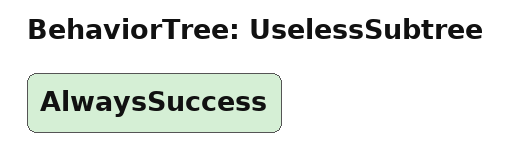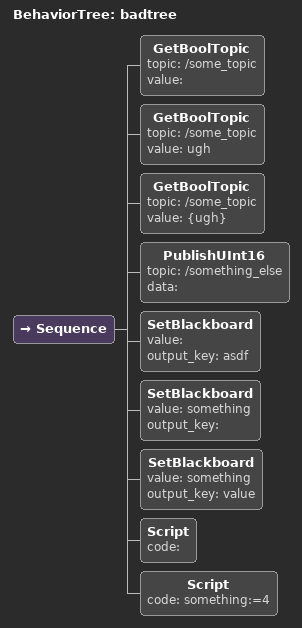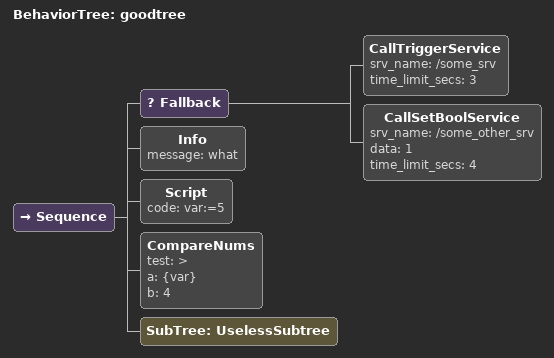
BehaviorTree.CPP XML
<?xml version="1.0" encoding="UTF-8"?>
<root BTCPP_format="4">
  <BehaviorTree ID="UselessSubtree">
    <AlwaysSuccess/>
  </BehaviorTree>

  <BehaviorTree ID="badtree">
    <Sequence>
      <GetBoolTopic topic="/some_topic"
                    value=""/>
      <GetBoolTopic topic="/some_topic"
                    value="ugh"/>
      <GetBoolTopic topic="/some_topic"
                    value="{ugh}"/>
      <PublishUInt16 topic="/something_else"
                     data=""/>
      <SetBlackboard value=""
                     output_key="asdf"/>
      <SetBlackboard value="something"
                     output_key=""/>
      <SetBlackboard value="something"
                     output_key="value"/>
      <Script code=""/>
      <Script code="something:=4"/>
    </Sequence>
  </BehaviorTree>

  <BehaviorTree ID="goodtree">
    <Sequence>
      <Fallback>
        <CallTriggerService srv_name="/some_srv"
                            time_limit_secs="3"/>
        <CallSetBoolService srv_name="/some_other_srv"
                            data="1"
                            time_limit_secs="4"/>
      </Fallback>
      <Info message="what"/>
      <Script code="var:=5"/>
      <CompareNums test="&gt;"
                   a="{var}"
                   b="4"/>
      <SubTree ID="UselessSubtree"/>
    </Sequence>
  </BehaviorTree>

</root>
